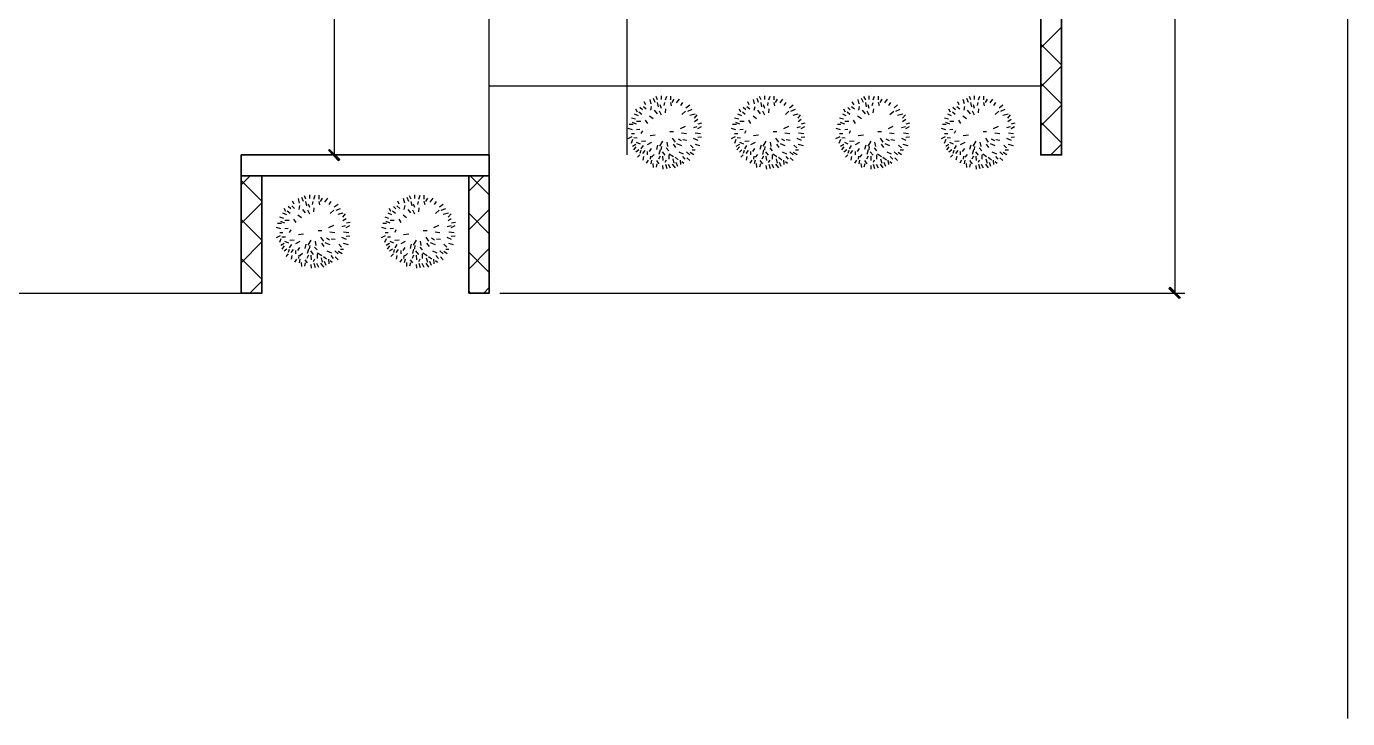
# Model space of a CAD drawing. Header units: millimetres. Extents: x -102235 to 28000, y -9692 to 28742.
# Drawn here: x -81317 to -62154, y -9692 to 341 of the extents above; entities that cross this region are included whole.
import ezdxf

# ---------------------------------------------------------------- set-up
doc = ezdxf.new("R2010")
doc.units = ezdxf.units.MM
doc.header["$MEASUREMENT"] = 0
for name, color, linetype, lineweight in [('Drawing & Figure_Pen_No__1', 7, 'Continuous', 13), ('Drawing & Figure_Pen_No__141', 7, 'Continuous', 20), ('Drawing & Figure_Pen_No__41', 7, 'Continuous', 25), ('Drawing & Figure_Pen_No__7', 7, 'Continuous', 35)]:
    doc.layers.add(name, color=color, linetype=linetype, lineweight=lineweight)

msp = doc.modelspace()

# ---------------------------------------------------------------- hatches: boundary and pattern name
at = {"layer": 'Drawing & Figure_Pen_No__1', "linetype": 'Continuous', "lineweight": 0, "true_color": 0x000000}
for points in [[(-76920, -1442), (-76936, -1454), (-76771, -1590)], [(-76936, -1454), (-76788, -1607), (-76771, -1590)], [(-64728, -3440), (-64744, -3457), (-64579, -3592)], [(-64744, -3457), (-64596, -3605), (-64579, -3592)]]:
    msp.add_hatch(color=18, dxfattribs=at).paths.add_polyline_path(points)

# ---------------------------------------------------------------- linework, layer by layer
at = {"layer": 'Drawing & Figure_Pen_No__1', "linetype": 'Continuous', "flags": 128}
for points in [[(-76920, -1442), (-76936, -1454), (-76771, -1590)], [(-76936, -1454), (-76771, -1590), (-76788, -1607)], [(-64728, -3440), (-64744, -3457), (-64579, -3592)], [(-64744, -3457), (-64579, -3592), (-64596, -3605)]]:
    msp.add_lwpolyline(points, close=True, dxfattribs=at)
at = {"layer": 'Drawing & Figure_Pen_No__141', "linetype": 'Continuous', "flags": 128}
for points in [[(-66603, 32), (-66302, 332)], [(-66302, -218), (-66603, 82)], [(-66603, -536), (-66302, -235)], [(-66302, -781), (-66603, -481)], [(-66603, -1099), (-66302, -802)], [(-66302, -1348), (-66603, -1048)], [(-66459, -1522), (-66302, -1365)], [(-78202, -1954), (-78071, -1823)], [(-77902, -2191), (-78202, -1894)], [(-74900, -2047), (-74680, -1823)], [(-74604, -2098), (-74879, -1823)], [(-78202, -2517), (-77902, -2216)], [(-77902, -2758), (-78202, -2458)], [(-74900, -2610), (-74604, -2314)], [(-74604, -2665), (-74900, -2364)], [(-78202, -3084), (-77902, -2783)], [(-77902, -3325), (-78202, -3025)], [(-74900, -3177), (-74604, -2877)], [(-74604, -3228), (-74900, -2932)], [(-78075, -3524), (-77902, -3351)], [(-74680, -3524), (-74604, -3444)], [(-74875, -3524), (-74900, -3495)]]:
    msp.add_lwpolyline(points, dxfattribs=at)
at = {"layer": 'Drawing & Figure_Pen_No__41', "linetype": 'Continuous', "flags": 128}
for points in [[(-62154, 28742), (-62154, -9692)], [(-64660, 24619), (-64660, -3524)], [(-76852, 3478), (-76852, -1522)], [(-74604, -1522), (-74604, 476)], [(-72602, -1522), (-72602, 476)], [(-66603, -523), (-74604, -523)], [(-72331, -798), (-72356, -751)], [(-72254, -781), (-72271, -718)], [(-72195, -764), (-72221, -705)], [(-72161, -722), (-72182, -675)], [(-72149, -823), (-72161, -764)], [(-72106, -718), (-72106, -667)], [(-72068, -807), (-72055, -760)], [(-72047, -722), (-72030, -671)], [(-71971, -722), (-71971, -671)], [(-71962, -811), (-71971, -760)], [(-71950, -760), (-71920, -713)], [(-71886, -768), (-71844, -713)], [(-71827, -807), (-71797, -760)], [(-70832, -798), (-70853, -751)], [(-70756, -781), (-70773, -718)], [(-70697, -764), (-70718, -705)], [(-70658, -722), (-70684, -675)], [(-70650, -823), (-70658, -764)], [(-70608, -718), (-70608, -667)], [(-70565, -807), (-70557, -760)], [(-70548, -722), (-70531, -671)], [(-70472, -722), (-70472, -671)], [(-70459, -811), (-70472, -760)], [(-70451, -760), (-70421, -713)], [(-70383, -768), (-70345, -713)], [(-70324, -807), (-70299, -760)], [(-69312, -798), (-69338, -751)], [(-69236, -781), (-69253, -718)], [(-69177, -764), (-69202, -705)], [(-69143, -722), (-69168, -675)], [(-69130, -823), (-69143, -764)], [(-69092, -718), (-69092, -667)], [(-69050, -807), (-69037, -760)], [(-69033, -722), (-69016, -671)], [(-68957, -722), (-68957, -671)], [(-68944, -811), (-68957, -760)], [(-68931, -760), (-68902, -713)], [(-68868, -768), (-68825, -713)], [(-68808, -807), (-68779, -760)], [(-67788, -798), (-67809, -751)], [(-67712, -781), (-67729, -718)], [(-67653, -764), (-67674, -705)], [(-67619, -722), (-67640, -675)], [(-67606, -823), (-67619, -764)], [(-67564, -718), (-67564, -667)], [(-67522, -807), (-67513, -760)], [(-67505, -722), (-67488, -671)], [(-67428, -722), (-67428, -671)], [(-67420, -811), (-67428, -760)], [(-67407, -760), (-67378, -713)], [(-67339, -768), (-67301, -713)], [(-67284, -807), (-67255, -760)], [(-72441, -955), (-72496, -929)], [(-72453, -904), (-72479, -857)], [(-72390, -934), (-72432, -900)], [(-72381, -870), (-72419, -836)], [(-72326, -857), (-72364, -823)], [(-72259, -874), (-72250, -819)], [(-72165, -925), (-72208, -874)], [(-72106, -946), (-72136, -887)], [(-72106, -849), (-72123, -798)], [(-72047, -912), (-72043, -853)], [(-71810, -934), (-71755, -887)], [(-71751, -840), (-71696, -798)], [(-71725, -887), (-71662, -857)], [(-71696, -946), (-71619, -925)], [(-71628, -989), (-71586, -942)], [(-70942, -955), (-70997, -929)], [(-70955, -904), (-70976, -857)], [(-70891, -934), (-70929, -900)], [(-70883, -870), (-70921, -836)], [(-70824, -857), (-70866, -823)], [(-70760, -874), (-70747, -819)], [(-70667, -925), (-70709, -874)], [(-70608, -946), (-70637, -887)], [(-70608, -849), (-70625, -798)], [(-70548, -912), (-70544, -853)], [(-70307, -934), (-70256, -887)], [(-70248, -840), (-70197, -798)], [(-70227, -887), (-70163, -857)], [(-70197, -946), (-70121, -925)], [(-70125, -989), (-70087, -942)], [(-69427, -955), (-69477, -929)], [(-69435, -904), (-69460, -857)], [(-69371, -934), (-69414, -900)], [(-69367, -870), (-69401, -836)], [(-69308, -857), (-69350, -823)], [(-69244, -874), (-69232, -819)], [(-69147, -925), (-69189, -874)], [(-69092, -946), (-69122, -887)], [(-69092, -849), (-69109, -798)], [(-69033, -912), (-69024, -853)], [(-68792, -934), (-68736, -887)], [(-68732, -840), (-68681, -798)], [(-68707, -887), (-68643, -857)], [(-68681, -946), (-68605, -925)], [(-68609, -989), (-68567, -942)], [(-67898, -955), (-67953, -929)], [(-67911, -904), (-67936, -857)], [(-67847, -934), (-67886, -900)], [(-67839, -870), (-67877, -836)], [(-67780, -857), (-67822, -823)], [(-67716, -874), (-67704, -819)], [(-67623, -925), (-67665, -874)], [(-67564, -946), (-67593, -887)], [(-67564, -849), (-67581, -798)], [(-67505, -912), (-67500, -853)], [(-67263, -934), (-67212, -887)], [(-67208, -840), (-67153, -798)], [(-67183, -887), (-67119, -857)], [(-67153, -946), (-67077, -925)], [(-67081, -989), (-67043, -942)], [(-72525, -1158), (-72589, -1141)], [(-72517, -1082), (-72572, -1082)], [(-72483, -1005), (-72542, -989)], [(-72466, -1077), (-72525, -1052)], [(-72407, -1039), (-72466, -1039)], [(-72305, -1065), (-72335, -1018)], [(-72225, -1001), (-72280, -959)], [(-71831, -1137), (-71759, -1107)], [(-71636, -1124), (-71586, -1111)], [(-71628, -1035), (-71577, -1005)], [(-71577, -1141), (-71526, -1111)], [(-71573, -1069), (-71522, -1056)], [(-71027, -1158), (-71090, -1141)], [(-71018, -1082), (-71073, -1082)], [(-70984, -1005), (-71044, -989)], [(-70967, -1077), (-71027, -1052)], [(-70908, -1039), (-70967, -1039)], [(-70807, -1065), (-70836, -1018)], [(-70726, -1001), (-70777, -959)], [(-70332, -1137), (-70260, -1107)], [(-70138, -1124), (-70087, -1111)], [(-70125, -1035), (-70078, -1005)], [(-70078, -1141), (-70028, -1111)], [(-70074, -1069), (-70019, -1056)], [(-69507, -1158), (-69570, -1141)], [(-69503, -1082), (-69554, -1082)], [(-69465, -1005), (-69524, -989)], [(-69448, -1077), (-69507, -1052)], [(-69388, -1039), (-69448, -1039)], [(-69291, -1065), (-69321, -1018)], [(-69206, -1001), (-69261, -959)], [(-68813, -1137), (-68745, -1107)], [(-68622, -1124), (-68567, -1111)], [(-68609, -1035), (-68563, -1005)], [(-68563, -1141), (-68508, -1111)], [(-68554, -1069), (-68504, -1056)], [(-67983, -1158), (-68046, -1141)], [(-67974, -1082), (-68030, -1082)], [(-67941, -1005), (-68000, -989)], [(-67924, -1077), (-67983, -1052)], [(-67864, -1039), (-67924, -1039)], [(-67763, -1065), (-67792, -1018)], [(-67682, -1001), (-67733, -959)], [(-67289, -1137), (-67217, -1107)], [(-67094, -1124), (-67043, -1111)], [(-67081, -1035), (-67035, -1005)], [(-67035, -1141), (-66984, -1111)], [(-67030, -1069), (-66975, -1056)], [(-72534, -1259), (-72593, -1289)], [(-72525, -1298), (-72546, -1357)], [(-72496, -1217), (-72542, -1217)], [(-72458, -1281), (-72508, -1276)], [(-72419, -1154), (-72466, -1158)], [(-72411, -1365), (-72466, -1340)], [(-72381, -1175), (-72403, -1213)], [(-72331, -1323), (-72394, -1327)], [(-72250, -1340), (-72314, -1374)], [(-72195, -1234), (-72271, -1247)], [(-72089, -1323), (-72132, -1395)], [(-72030, -1336), (-72017, -1399)], [(-71983, -1183), (-71933, -1183)], [(-71950, -1281), (-71907, -1336)], [(-71865, -1289), (-71818, -1315)], [(-71814, -1200), (-71742, -1213)], [(-71797, -1298), (-71738, -1310)], [(-71645, -1281), (-71577, -1306)], [(-71615, -1200), (-71539, -1213)], [(-71577, -1264), (-71526, -1259)], [(-71035, -1259), (-71094, -1289)], [(-71027, -1298), (-71048, -1357)], [(-70997, -1217), (-71044, -1217)], [(-70959, -1281), (-71006, -1276)], [(-70921, -1154), (-70967, -1158)], [(-70912, -1365), (-70967, -1340)], [(-70883, -1175), (-70900, -1213)], [(-70832, -1323), (-70895, -1327)], [(-70747, -1340), (-70815, -1374)], [(-70697, -1234), (-70773, -1247)], [(-70591, -1323), (-70633, -1395)], [(-70531, -1336), (-70519, -1399)], [(-70485, -1183), (-70430, -1183)], [(-70451, -1281), (-70409, -1336)], [(-70366, -1289), (-70320, -1315)], [(-70316, -1200), (-70244, -1213)], [(-70299, -1298), (-70239, -1310)], [(-70142, -1281), (-70078, -1306)], [(-70117, -1200), (-70040, -1213)], [(-70078, -1264), (-70028, -1259)], [(-69520, -1259), (-69579, -1289)], [(-69507, -1298), (-69532, -1357)], [(-69477, -1217), (-69524, -1217)], [(-69443, -1281), (-69490, -1276)], [(-69401, -1154), (-69448, -1158)], [(-69397, -1365), (-69448, -1340)], [(-69367, -1175), (-69384, -1213)], [(-69312, -1323), (-69380, -1327)], [(-69232, -1340), (-69295, -1374)], [(-69177, -1234), (-69253, -1247)], [(-69071, -1323), (-69113, -1395)], [(-69016, -1336), (-69003, -1399)], [(-68969, -1183), (-68914, -1183)], [(-68931, -1281), (-68893, -1336)], [(-68851, -1289), (-68804, -1315)], [(-68796, -1200), (-68728, -1213)], [(-68779, -1298), (-68720, -1310)], [(-68626, -1281), (-68563, -1306)], [(-68597, -1200), (-68521, -1213)], [(-68563, -1264), (-68508, -1259)], [(-67991, -1259), (-68051, -1289)], [(-67983, -1298), (-68004, -1357)], [(-67953, -1217), (-68000, -1217)], [(-67915, -1281), (-67962, -1276)], [(-67877, -1154), (-67924, -1158)], [(-67869, -1365), (-67924, -1340)], [(-67839, -1175), (-67860, -1213)], [(-67788, -1323), (-67852, -1327)], [(-67704, -1340), (-67771, -1374)], [(-67653, -1234), (-67729, -1247)], [(-67547, -1323), (-67589, -1395)], [(-67488, -1336), (-67475, -1399)], [(-67441, -1183), (-67390, -1183)], [(-67407, -1281), (-67365, -1336)], [(-67323, -1289), (-67276, -1315)], [(-67272, -1200), (-67200, -1213)], [(-67255, -1298), (-67196, -1310)], [(-67102, -1281), (-67035, -1306)], [(-67073, -1200), (-66997, -1213)], [(-67035, -1264), (-66984, -1259)], [(-74752, -1522), (-77004, -1522)], [(-72479, -1370), (-72525, -1399)], [(-72479, -1403), (-72513, -1450)], [(-72436, -1450), (-72479, -1480)], [(-72419, -1522), (-72453, -1556)], [(-72407, -1458), (-72419, -1501)], [(-72373, -1386), (-72403, -1433)], [(-72348, -1458), (-72381, -1501)], [(-72314, -1471), (-72314, -1522)], [(-72254, -1429), (-72284, -1471)], [(-72212, -1518), (-72250, -1552)], [(-72161, -1382), (-72178, -1442)], [(-72123, -1450), (-72144, -1518)], [(-72106, -1399), (-72115, -1446)], [(-72094, -1475), (-72055, -1526)], [(-72038, -1420), (-72000, -1463)], [(-72000, -1522), (-72000, -1585)], [(-71992, -1505), (-71933, -1547)], [(-71937, -1365), (-71903, -1412)], [(-71886, -1357), (-71814, -1386)], [(-71856, -1475), (-71789, -1505)], [(-71742, -1475), (-71696, -1522)], [(-71691, -1480), (-71636, -1518)], [(-71683, -1382), (-71645, -1420)], [(-71662, -1450), (-71615, -1450)], [(-71619, -1365), (-71552, -1386)], [(-70976, -1370), (-71027, -1399)], [(-70976, -1403), (-71014, -1450)], [(-70938, -1450), (-70976, -1480)], [(-70921, -1522), (-70955, -1556)], [(-70908, -1458), (-70921, -1501)], [(-70870, -1386), (-70900, -1433)], [(-70849, -1458), (-70883, -1501)], [(-70815, -1471), (-70815, -1522)], [(-70756, -1429), (-70785, -1471)], [(-70713, -1518), (-70747, -1552)], [(-70658, -1382), (-70680, -1442)], [(-70625, -1450), (-70641, -1518)], [(-70608, -1399), (-70612, -1446)], [(-70595, -1475), (-70557, -1526)], [(-70536, -1420), (-70502, -1463)], [(-70502, -1522), (-70502, -1585)], [(-70489, -1505), (-70430, -1547)], [(-70438, -1365), (-70404, -1412)], [(-70383, -1357), (-70316, -1386)], [(-70354, -1475), (-70290, -1505)], [(-70244, -1475), (-70197, -1522)], [(-70193, -1480), (-70138, -1518)], [(-70184, -1382), (-70142, -1420)], [(-70163, -1450), (-70117, -1450)], [(-70121, -1365), (-70049, -1386)], [(-69460, -1370), (-69507, -1399)], [(-69460, -1403), (-69494, -1450)], [(-69418, -1450), (-69460, -1480)], [(-69401, -1522), (-69435, -1556)], [(-69388, -1458), (-69401, -1501)], [(-69355, -1386), (-69384, -1433)], [(-69333, -1458), (-69367, -1501)], [(-69295, -1471), (-69295, -1522)], [(-69236, -1429), (-69266, -1471)], [(-69198, -1518), (-69232, -1552)], [(-69143, -1382), (-69160, -1442)], [(-69109, -1450), (-69126, -1518)], [(-69092, -1399), (-69096, -1446)], [(-69079, -1475), (-69037, -1526)], [(-69020, -1420), (-68986, -1463)], [(-68986, -1522), (-68986, -1585)], [(-68974, -1505), (-68914, -1547)], [(-68919, -1365), (-68885, -1412)], [(-68868, -1357), (-68796, -1386)], [(-68838, -1475), (-68775, -1505)], [(-68728, -1475), (-68681, -1522)], [(-68673, -1480), (-68622, -1518)], [(-68669, -1382), (-68626, -1420)], [(-68643, -1450), (-68597, -1450)], [(-68605, -1365), (-68533, -1386)], [(-67936, -1370), (-67983, -1399)], [(-67936, -1403), (-67970, -1450)], [(-67894, -1450), (-67936, -1480)], [(-67877, -1522), (-67911, -1556)], [(-67864, -1458), (-67877, -1501)], [(-67831, -1386), (-67860, -1433)], [(-67805, -1458), (-67839, -1501)], [(-67771, -1471), (-67771, -1522)], [(-67712, -1429), (-67742, -1471)], [(-67670, -1518), (-67704, -1552)], [(-67619, -1382), (-67636, -1442)], [(-67581, -1450), (-67598, -1518)], [(-67564, -1399), (-67572, -1446)], [(-67551, -1475), (-67513, -1526)], [(-67496, -1420), (-67458, -1463)], [(-67458, -1522), (-67458, -1585)], [(-67445, -1505), (-67390, -1547)], [(-67395, -1365), (-67361, -1412)], [(-67339, -1357), (-67272, -1386)], [(-67314, -1475), (-67246, -1505)], [(-67200, -1475), (-67153, -1522)], [(-67149, -1480), (-67094, -1518)], [(-67141, -1382), (-67102, -1420)], [(-67119, -1450), (-67073, -1450)], [(-67077, -1365), (-67005, -1386)], [(-72364, -1547), (-72377, -1598)], [(-72297, -1598), (-72326, -1640)], [(-72267, -1539), (-72271, -1585)], [(-72250, -1598), (-72259, -1653)], [(-72229, -1645), (-72225, -1704)], [(-72174, -1653), (-72182, -1700)], [(-72178, -1602), (-72144, -1653)], [(-72123, -1539), (-72149, -1585)], [(-72089, -1539), (-72085, -1602)], [(-72089, -1674), (-72085, -1729)], [(-72038, -1598), (-72055, -1632)], [(-72047, -1657), (-72030, -1717)], [(-72009, -1657), (-71979, -1708)], [(-71950, -1657), (-71907, -1708)], [(-71941, -1577), (-71924, -1640)], [(-71907, -1556), (-71861, -1594)], [(-71895, -1628), (-71873, -1687)], [(-71835, -1598), (-71831, -1662)], [(-71810, -1615), (-71780, -1640)], [(-71801, -1547), (-71768, -1585)], [(-71738, -1564), (-71696, -1602)], [(-70866, -1547), (-70879, -1598)], [(-70794, -1598), (-70824, -1640)], [(-70764, -1539), (-70773, -1585)], [(-70747, -1598), (-70760, -1653)], [(-70730, -1645), (-70726, -1704)], [(-70671, -1653), (-70684, -1700)], [(-70680, -1602), (-70641, -1653)], [(-70625, -1539), (-70650, -1585)], [(-70591, -1539), (-70582, -1602)], [(-70591, -1674), (-70582, -1729)], [(-70536, -1598), (-70557, -1632)], [(-70548, -1657), (-70531, -1717)], [(-70506, -1657), (-70481, -1708)], [(-70451, -1657), (-70409, -1708)], [(-70443, -1577), (-70426, -1640)], [(-70409, -1556), (-70362, -1594)], [(-70396, -1628), (-70375, -1687)], [(-70337, -1598), (-70332, -1662)], [(-70307, -1615), (-70277, -1640)], [(-70303, -1547), (-70269, -1585)], [(-70239, -1564), (-70197, -1602)], [(-69350, -1547), (-69359, -1598)], [(-69278, -1598), (-69308, -1640)], [(-69249, -1539), (-69253, -1585)], [(-69232, -1598), (-69244, -1653)], [(-69215, -1645), (-69206, -1704)], [(-69156, -1653), (-69168, -1700)], [(-69160, -1602), (-69126, -1653)], [(-69109, -1539), (-69130, -1585)], [(-69071, -1539), (-69067, -1602)], [(-69071, -1674), (-69067, -1729)], [(-69020, -1598), (-69037, -1632)], [(-69033, -1657), (-69016, -1717)], [(-68990, -1657), (-68961, -1708)], [(-68931, -1657), (-68893, -1708)], [(-68927, -1577), (-68910, -1640)], [(-68893, -1556), (-68842, -1594)], [(-68880, -1628), (-68855, -1687)], [(-68821, -1598), (-68813, -1662)], [(-68792, -1615), (-68762, -1640)], [(-68787, -1547), (-68749, -1585)], [(-68720, -1564), (-68681, -1602)], [(-67822, -1547), (-67835, -1598)], [(-67754, -1598), (-67780, -1640)], [(-67725, -1539), (-67729, -1585)], [(-67704, -1598), (-67716, -1653)], [(-67687, -1645), (-67682, -1704)], [(-67627, -1653), (-67640, -1700)], [(-67636, -1602), (-67598, -1653)], [(-67581, -1539), (-67606, -1585)], [(-67547, -1539), (-67543, -1602)], [(-67547, -1674), (-67543, -1729)], [(-67496, -1598), (-67513, -1632)], [(-67505, -1657), (-67488, -1717)], [(-67466, -1657), (-67437, -1708)], [(-67407, -1657), (-67365, -1708)], [(-67399, -1577), (-67382, -1640)], [(-67365, -1556), (-67318, -1594)], [(-67352, -1628), (-67331, -1687)], [(-67293, -1598), (-67289, -1662)], [(-67263, -1615), (-67234, -1640)], [(-67259, -1547), (-67225, -1585)], [(-67196, -1564), (-67153, -1602)], [(-77207, -2153), (-77207, -2102)], [(-77148, -2161), (-77131, -2106)], [(-77072, -2161), (-77072, -2106)], [(-75683, -2153), (-75683, -2102)], [(-75624, -2161), (-75607, -2106)], [(-75548, -2161), (-75548, -2106)], [(-77555, -2343), (-77580, -2297)], [(-77483, -2305), (-77521, -2271)], [(-77428, -2297), (-77466, -2259)], [(-77432, -2237), (-77457, -2191)], [(-77356, -2220), (-77372, -2153)], [(-77360, -2314), (-77351, -2254)], [(-77296, -2199), (-77322, -2140)], [(-77262, -2161), (-77284, -2115)], [(-77250, -2259), (-77262, -2199)], [(-77207, -2284), (-77224, -2237)], [(-77169, -2242), (-77157, -2195)], [(-77148, -2347), (-77144, -2288)], [(-77063, -2246), (-77072, -2195)], [(-77051, -2195), (-77021, -2148)], [(-76987, -2208), (-76945, -2148)], [(-76928, -2242), (-76898, -2195)], [(-76852, -2275), (-76797, -2237)], [(-76826, -2322), (-76763, -2297)], [(-76031, -2343), (-76052, -2297)], [(-75959, -2305), (-75992, -2271)], [(-75899, -2297), (-75942, -2259)], [(-75908, -2237), (-75929, -2191)], [(-75827, -2220), (-75848, -2153)], [(-75836, -2314), (-75823, -2254)], [(-75772, -2199), (-75793, -2140)], [(-75734, -2161), (-75760, -2115)], [(-75721, -2259), (-75734, -2199)], [(-75683, -2284), (-75700, -2237)], [(-75641, -2242), (-75628, -2195)], [(-75624, -2347), (-75620, -2288)], [(-75535, -2246), (-75548, -2195)], [(-75523, -2195), (-75493, -2148)], [(-75459, -2208), (-75417, -2148)], [(-75400, -2242), (-75370, -2195)], [(-75324, -2275), (-75273, -2237)], [(-75302, -2322), (-75235, -2297)], [(-77584, -2441), (-77643, -2424)], [(-77567, -2513), (-77626, -2487)], [(-77542, -2390), (-77597, -2364)], [(-77508, -2474), (-77567, -2474)], [(-77491, -2373), (-77533, -2335)], [(-77406, -2500), (-77436, -2453)], [(-77326, -2436), (-77381, -2394)], [(-77267, -2360), (-77309, -2314)], [(-77207, -2381), (-77237, -2322)], [(-76911, -2373), (-76856, -2322)], [(-76797, -2381), (-76721, -2360)], [(-76729, -2424), (-76687, -2377)], [(-76729, -2470), (-76678, -2441)], [(-76060, -2441), (-76115, -2424)], [(-76039, -2513), (-76098, -2487)], [(-76018, -2390), (-76069, -2364)], [(-75984, -2474), (-76039, -2474)], [(-75963, -2373), (-76005, -2335)], [(-75882, -2500), (-75912, -2453)], [(-75802, -2436), (-75853, -2394)], [(-75743, -2360), (-75781, -2314)], [(-75683, -2381), (-75713, -2322)], [(-75383, -2373), (-75332, -2322)], [(-75273, -2381), (-75197, -2360)], [(-75201, -2424), (-75158, -2377)], [(-75201, -2470), (-75154, -2441)], [(-77626, -2593), (-77690, -2576)], [(-77618, -2517), (-77673, -2517)], [(-77597, -2652), (-77643, -2652)], [(-77521, -2589), (-77567, -2593)], [(-77483, -2610), (-77504, -2648)], [(-77296, -2669), (-77372, -2682)], [(-77085, -2618), (-77034, -2618)], [(-76932, -2572), (-76860, -2542)], [(-76915, -2635), (-76843, -2648)], [(-76737, -2559), (-76687, -2546)], [(-76716, -2635), (-76640, -2648)], [(-76678, -2576), (-76627, -2546)], [(-76674, -2504), (-76623, -2496)], [(-76098, -2593), (-76162, -2576)], [(-76094, -2517), (-76145, -2517)], [(-76069, -2652), (-76115, -2652)], [(-75992, -2589), (-76039, -2593)], [(-75959, -2610), (-75975, -2648)], [(-75772, -2669), (-75848, -2682)], [(-75561, -2618), (-75506, -2618)], [(-75408, -2572), (-75336, -2542)], [(-75387, -2635), (-75319, -2648)], [(-75213, -2559), (-75158, -2546)], [(-75188, -2635), (-75112, -2648)], [(-75154, -2576), (-75099, -2546)], [(-75150, -2504), (-75095, -2496)], [(-77635, -2695), (-77694, -2724)], [(-77626, -2737), (-77648, -2792)], [(-77580, -2805), (-77626, -2834)], [(-77580, -2839), (-77614, -2889)], [(-77559, -2716), (-77610, -2712)], [(-77512, -2800), (-77567, -2775)], [(-77474, -2822), (-77504, -2868)], [(-77432, -2758), (-77495, -2762)], [(-77351, -2775), (-77415, -2813)], [(-77356, -2864), (-77385, -2906)], [(-77262, -2817), (-77279, -2877)], [(-77190, -2758), (-77233, -2830)], [(-77207, -2834), (-77216, -2881)], [(-77140, -2860), (-77102, -2898)], [(-77131, -2771), (-77118, -2834)], [(-77051, -2716), (-77008, -2771)], [(-77038, -2800), (-77004, -2847)], [(-76987, -2792), (-76915, -2822)], [(-76966, -2724), (-76920, -2754)], [(-76898, -2737), (-76839, -2745)], [(-76784, -2817), (-76746, -2860)], [(-76746, -2716), (-76678, -2741)], [(-76721, -2800), (-76649, -2822)], [(-76678, -2699), (-76627, -2695)], [(-76111, -2695), (-76170, -2724)], [(-76098, -2737), (-76124, -2792)], [(-76052, -2805), (-76098, -2834)], [(-76052, -2839), (-76086, -2889)], [(-76035, -2716), (-76081, -2712)], [(-75988, -2800), (-76039, -2775)], [(-75946, -2822), (-75975, -2868)], [(-75908, -2758), (-75971, -2762)], [(-75823, -2775), (-75887, -2813)], [(-75827, -2864), (-75857, -2906)], [(-75734, -2817), (-75751, -2877)], [(-75666, -2758), (-75705, -2830)], [(-75683, -2834), (-75688, -2881)], [(-75611, -2860), (-75578, -2898)], [(-75607, -2771), (-75594, -2834)], [(-75523, -2716), (-75484, -2771)], [(-75514, -2800), (-75476, -2847)], [(-75459, -2792), (-75387, -2822)], [(-75442, -2724), (-75396, -2754)], [(-75370, -2737), (-75311, -2745)], [(-75260, -2817), (-75218, -2860)], [(-75218, -2716), (-75154, -2741)], [(-75197, -2800), (-75125, -2822)], [(-75154, -2699), (-75099, -2695)], [(-77538, -2889), (-77580, -2915)], [(-77521, -2957), (-77555, -2995)], [(-77508, -2894), (-77521, -2936)], [(-77449, -2894), (-77483, -2936)], [(-77466, -2982), (-77478, -3033)], [(-77398, -3033), (-77428, -3076)], [(-77415, -2906), (-77415, -2957)], [(-77368, -2974), (-77372, -3021)], [(-77351, -3033), (-77360, -3088)], [(-77313, -2953), (-77351, -2987)], [(-77279, -3042), (-77245, -3088)], [(-77224, -2974), (-77250, -3021)], [(-77224, -2889), (-77245, -2953)], [(-77195, -2910), (-77157, -2966)], [(-77190, -2974), (-77186, -3042)], [(-77140, -3033), (-77157, -3071)], [(-77102, -2957), (-77102, -3021)], [(-77093, -2940), (-77034, -2982)], [(-77042, -3012), (-77025, -3076)], [(-77008, -2995), (-76962, -3029)], [(-76996, -3063), (-76975, -3122)], [(-76958, -2910), (-76890, -2940)], [(-76936, -3033), (-76932, -3101)], [(-76911, -3050), (-76881, -3076)], [(-76903, -2982), (-76869, -3021)], [(-76843, -2910), (-76797, -2957)], [(-76839, -2999), (-76797, -3042)], [(-76793, -2915), (-76737, -2953)], [(-76763, -2889), (-76716, -2889)], [(-76009, -2889), (-76052, -2915)], [(-75992, -2957), (-76031, -2995)], [(-75984, -2894), (-75992, -2936)], [(-75925, -2894), (-75959, -2936)], [(-75942, -2982), (-75954, -3033)], [(-75870, -3033), (-75899, -3076)], [(-75887, -2906), (-75887, -2957)], [(-75840, -2974), (-75848, -3021)], [(-75823, -3033), (-75836, -3088)], [(-75789, -2953), (-75823, -2987)], [(-75751, -3042), (-75717, -3088)], [(-75700, -2974), (-75721, -3021)], [(-75700, -2889), (-75717, -2953)], [(-75671, -2910), (-75628, -2966)], [(-75666, -2974), (-75658, -3042)], [(-75611, -3033), (-75628, -3071)], [(-75578, -2957), (-75578, -3021)], [(-75565, -2940), (-75506, -2982)], [(-75518, -3012), (-75501, -3076)], [(-75484, -2995), (-75438, -3029)], [(-75472, -3063), (-75446, -3122)], [(-75429, -2910), (-75366, -2940)], [(-75412, -3033), (-75408, -3101)], [(-75383, -3050), (-75353, -3076)], [(-75379, -2982), (-75340, -3021)], [(-75319, -2910), (-75273, -2957)], [(-75311, -2999), (-75273, -3042)], [(-75264, -2915), (-75213, -2953)], [(-75235, -2889), (-75188, -2889)], [(-77330, -3080), (-77326, -3139)], [(-77275, -3088), (-77284, -3135)], [(-77190, -3109), (-77186, -3164)], [(-77148, -3093), (-77131, -3152)], [(-77110, -3093), (-77080, -3148)], [(-77051, -3093), (-77008, -3148)], [(-75806, -3080), (-75802, -3139)], [(-75747, -3088), (-75760, -3135)], [(-75666, -3109), (-75658, -3164)], [(-75624, -3093), (-75607, -3152)], [(-75582, -3093), (-75552, -3148)], [(-75523, -3093), (-75484, -3148)], [(-83900, -3524), (-78202, -3524)], [(-74451, -3524), (-64512, -3524)]]:
    msp.add_lwpolyline(points, dxfattribs=at)
at = {"layer": 'Drawing & Figure_Pen_No__7', "linetype": 'Continuous', "flags": 128}
for points in [[(-66603, 777), (-66603, -1522), (-66302, -1522), (-66302, 777)], [(-74604, -1522), (-78202, -1522)], [(-78202, -1522), (-78202, -1823)], [(-74604, -1823), (-74604, -1522)], [(-77902, -1823), (-74900, -1823)]]:
    msp.add_lwpolyline(points, dxfattribs=at)
for points in [[(-78202, -3524), (-77902, -3524), (-77902, -1823), (-78202, -1823)], [(-74900, -3524), (-74604, -3524), (-74604, -1823), (-74900, -1823)]]:
    msp.add_lwpolyline(points, close=True, dxfattribs=at)

doc.saveas('drawing.dxf')
